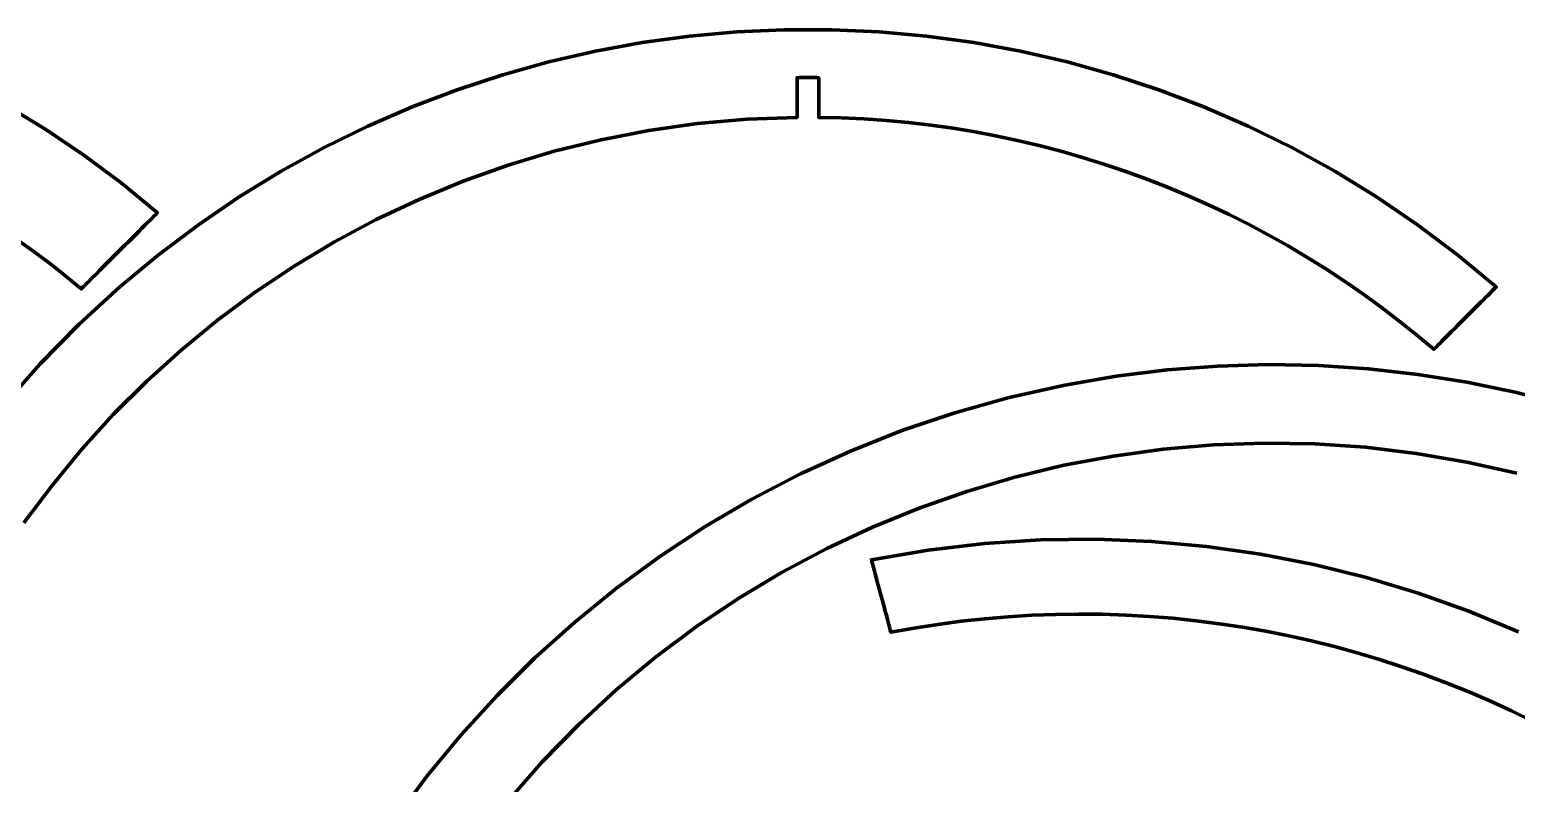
# Model space of a CAD drawing. Header units: millimetres. Extents: x 104 to 776, y 17 to 563.
# Drawn here: x 462.7 to 668.7, y 450.8 to 555.3 of the extents above; entities that cross this region are included whole.
import ezdxf

# ---------------------------------------------------------------- set-up
doc = ezdxf.new("R2010")
doc.units = ezdxf.units.MM
doc.header["$MEASUREMENT"] = 0

# ---------------------------------------------------------------- blocks, each defined once
blk = doc.blocks.new('block 8')
at = {"color": 7, "lineweight": 70}
blk.add_lwpolyline([(461.26, 526.03), (463.46, 524.45), (465.62, 522.82), (467.75, 521.13), (469.85, 519.39), (470.13, 519.67), (470.33, 519.88), (470.58, 520.13), (470.88, 520.43), (471.22, 520.77), (472, 521.55), (472.43, 521.98), (472.89, 522.44), (473.37, 522.92), (474.36, 523.91), (474.87, 524.42), (475.38, 524.93), (475.89, 525.44), (476.39, 525.94), (477.82, 527.37), (478.25, 527.8), (478.66, 528.21), (479.67, 529.22), (479.92, 529.47), (480.13, 529.68), (480.37, 529.92), (480.4, 529.95), (475.38, 534.08), (470.22, 537.93), (464.93, 541.51), (459.51, 544.81)], dxfattribs=at)
blk = doc.blocks.new('block 11')
at = {"color": 7, "lineweight": 70}
blk.add_lwpolyline([(461.91, 486.94), (465.8, 492.15), (469.93, 497.17), (474.29, 501.97), (478.89, 506.56), (483.7, 510.92), (488.72, 515.04), (493.95, 518.92), (499.36, 522.54), (504.96, 525.91), (510.73, 529), (516.67, 531.81), (522.76, 534.33), (529, 536.56), (535.38, 538.48), (541.89, 540.08), (548.53, 541.36), (555.27, 542.31), (562.12, 542.92), (569.07, 543.18), (569.07, 548.68), (569.12, 548.68), (569.26, 548.68), (569.36, 548.69), (569.41, 548.69), (569.45, 548.69), (569.5, 548.69), (569.55, 548.69), (569.6, 548.69), (569.7, 548.69), (569.74, 548.69), (569.89, 548.69), (569.99, 548.69), (570.03, 548.69), (570.08, 548.69), (570.13, 548.69), (570.18, 548.69), (570.23, 548.69), (570.28, 548.69), (570.33, 548.69), (570.37, 548.69), (570.47, 548.69), (570.66, 548.69), (570.76, 548.69), (570.81, 548.69), (570.86, 548.69), (570.91, 548.69), (570.95, 548.69), (571, 548.69), (571.05, 548.69), (571.1, 548.69), (571.15, 548.69), (571.24, 548.69), (571.39, 548.69), (571.44, 548.69), (571.53, 548.69), (571.58, 548.69), (571.63, 548.69), (571.68, 548.69), (571.73, 548.69), (571.78, 548.69), (571.87, 548.68), (572.02, 548.68), (572.07, 548.68), (572.07, 543.18), (575.19, 543.1), (578.31, 542.96), (581.42, 542.74), (584.52, 542.45), (587.61, 542.09), (590.68, 541.66), (593.73, 541.15), (596.78, 540.58), (599.8, 539.93), (602.81, 539.22), (605.8, 538.44), (608.76, 537.58), (611.71, 536.66), (614.63, 535.68), (617.53, 534.62), (620.4, 533.5), (623.25, 532.31), (626.07, 531.06), (628.86, 529.74), (631.62, 528.35), (634.35, 526.9), (637.04, 525.39), (639.71, 523.81), (642.33, 522.17), (644.93, 520.47), (647.48, 518.7), (650, 516.87), (652.48, 514.98), (654.92, 513.03), (657.31, 511.02), (657.71, 511.42), (657.92, 511.63), (658.17, 511.87), (658.44, 512.15), (658.75, 512.46), (659.81, 513.52), (660.2, 513.91), (660.6, 514.31), (661.01, 514.72), (661.85, 515.55), (662.26, 515.97), (663.84, 517.54), (664.19, 517.9), (664.52, 518.23), (664.83, 518.54), (665.11, 518.81), (665.35, 519.06), (665.72, 519.43), (665.85, 519.55), (665.92, 519.63), (665.95, 519.66), (660.58, 524.11), (655.05, 528.27), (649.38, 532.14), (643.57, 535.71), (637.64, 538.98), (631.59, 541.95), (625.44, 544.63), (619.2, 547), (612.88, 549.09), (606.49, 550.87), (600.04, 552.36), (593.54, 553.55), (587.01, 554.44), (580.44, 555.03), (573.86, 555.33), (567.28, 555.33), (560.7, 555.03), (554.13, 554.44), (547.6, 553.55), (541.1, 552.36), (534.65, 550.87), (528.26, 549.09), (521.94, 547.01), (515.7, 544.63), (509.55, 541.95), (503.5, 538.98), (497.57, 535.71), (491.76, 532.14), (486.09, 528.28), (480.56, 524.12), (475.18, 519.66), (469.5, 514.44), (464.15, 508.99), (459.15, 503.33)], dxfattribs=at)
blk = doc.blocks.new('block 14')
at = {"color": 7, "lineweight": 70}
for points in [[(675.17, 503.36), (668.56, 505.06), (661.86, 506.45), (655.09, 507.53), (648.24, 508.3), (641.33, 508.76), (634.37, 508.89), (627.36, 508.69), (620.33, 508.15), (613.27, 507.28), (606.19, 506.06), (598.47, 504.33), (590.94, 502.22), (583.59, 499.74), (576.45, 496.91), (569.52, 493.74), (562.8, 490.25), (556.3, 486.43), (550.04, 482.31), (544.02, 477.9), (538.25, 473.2), (532.73, 468.24), (527.48, 463.02), (522.51, 457.56), (517.81, 451.86), (513.41, 445.94)], [(528.95, 448.36), (533.73, 453.81), (538.75, 458.96), (544, 463.81), (549.46, 468.35), (555.13, 472.59), (560.98, 476.51), (567.01, 480.12), (573.2, 483.41), (579.53, 486.37), (585.99, 489.01), (592.58, 491.32), (599.26, 493.29), (606.04, 494.93), (612.89, 496.22), (619.81, 497.17), (626.78, 497.77), (633.78, 498.01), (640.8, 497.9), (647.83, 497.43), (654.86, 496.59), (661.86, 495.39), (668.83, 493.82)]]:
    blk.add_lwpolyline(points, dxfattribs=at)
blk = doc.blocks.new('block 15')
at = {"color": 7, "lineweight": 70}
blk.add_lwpolyline([(669.06, 471.85), (662.18, 474.7), (655.15, 477.21), (647.99, 479.37), (640.7, 481.18), (633.29, 482.62), (625.79, 483.69), (618.2, 484.38), (610.54, 484.68), (602.81, 484.58), (595.03, 484.08), (587.21, 483.16), (579.37, 481.83), (579.38, 481.79), (579.4, 481.7), (579.44, 481.54), (579.5, 481.34), (579.57, 481.08), (579.65, 480.78), (579.74, 480.44), (579.84, 480.07), (579.95, 479.66), (580.06, 479.22), (580.18, 478.77), (580.31, 478.29), (580.44, 477.81), (580.58, 477.31), (580.71, 476.81), (580.84, 476.31), (580.98, 475.81), (581.11, 475.32), (581.24, 474.85), (581.36, 474.39), (581.48, 473.96), (581.58, 473.55), (581.68, 473.17), (581.78, 472.83), (581.86, 472.53), (581.93, 472.28), (581.98, 472.07), (582.02, 471.92), (582.05, 471.82), (582.06, 471.79), (585.3, 472.37), (588.55, 472.88), (591.81, 473.31), (595.07, 473.66), (598.33, 473.94), (601.6, 474.13), (604.86, 474.25), (608.12, 474.3), (611.38, 474.27), (614.64, 474.16), (617.89, 473.98), (621.13, 473.72), (624.37, 473.38), (627.59, 472.97), (630.8, 472.49), (634.01, 471.93), (637.2, 471.29), (640.37, 470.58), (643.53, 469.8), (646.67, 468.94), (649.79, 468.01), (652.89, 467.01), (655.97, 465.93), (659.03, 464.78), (662.06, 463.56), (665.07, 462.26), (668.05, 460.9), (671, 459.46)], dxfattribs=at)

msp = doc.modelspace()

# ---------------------------------------------------------------- block references
for name in ['block 8', 'block 11', 'block 14', 'block 15']:
    msp.add_blockref(name, (0, 0))

doc.saveas('drawing.dxf')
